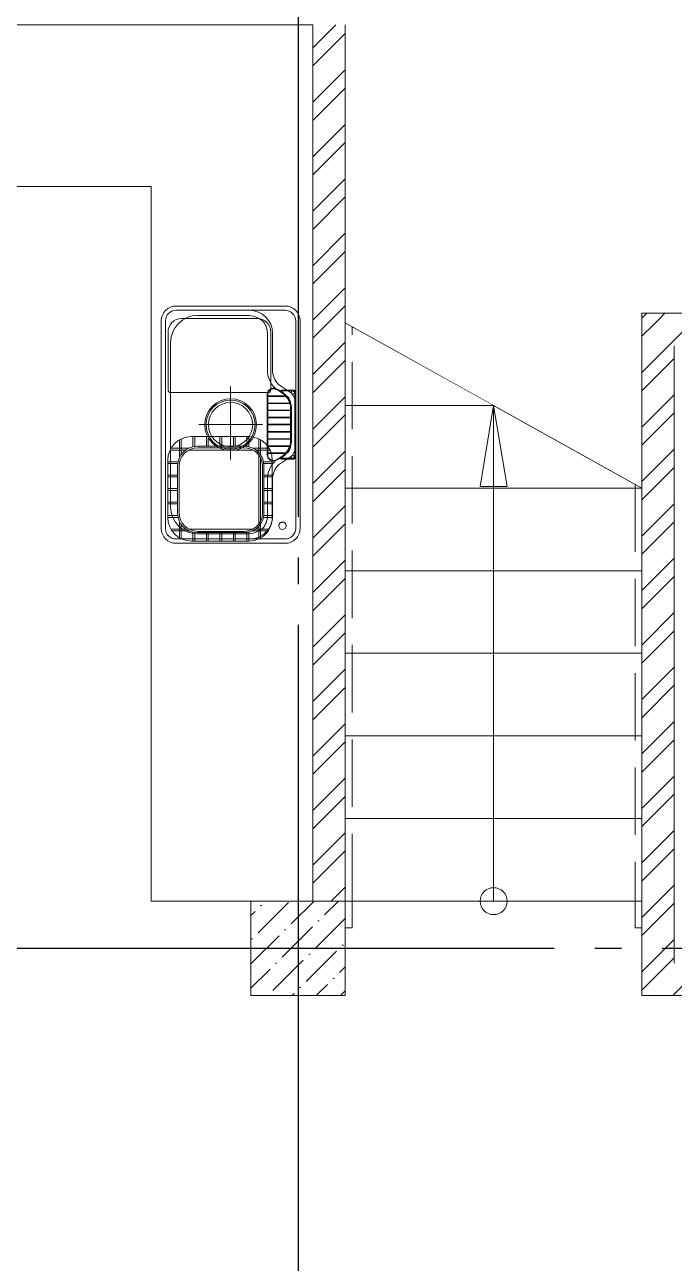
# Model space of a CAD drawing. Header units: inches. Extents: x -19662 to 10260, y -11808 to 5048.
# Drawn here: x -10265 to -7856, y -3432 to 1161 of the extents above; entities that cross this region are included whole.
import ezdxf

# ---------------------------------------------------------------- set-up
doc = ezdxf.new("R2010")
doc.units = ezdxf.units.IN
doc.header["$MEASUREMENT"] = 0
doc.set_wipeout_variables(frame=1)
for name, pattern in [('CONTI', [0]), ('GOST2.303 4', [7, 5, -2, 0]), ('GOST2.303 5', [24, 20, -1.5, 1, -1.5]), ('Wipeout_Contour', [1000, 0, -1000]), ('короткая штриховая', [282.22222222216, 141.11111111108, -141.11111111108])]:
    doc.linetypes.add(name, pattern=pattern)
doc.layers.add('axis_dim', color=40, linetype='CONTI')
doc.layers.add('stairs', color=7, linetype='Continuous')
for name, color, linetype, lineweight in [('furniture', 36, 'Continuous', 0), ('stair1', 7, 'Continuous', 15), ('Wall2', 40, 'Continuous', 5)]:
    doc.layers.add(name, color=color, linetype=linetype, lineweight=lineweight)

# ---------------------------------------------------------------- blocks, each defined once
blk = doc.blocks.new('5566ry')
at = {"linetype": 'ByBlock', "lineweight": 9, "ltscale": 100}
h = blk.add_hatch(dxfattribs=at)
h.set_pattern_fill('ANSI36', color=0, scale=20, angle=0.1731020596280691, style=0)
h.set_pattern_definition([(45.17310205962806, (-320375.4296827945, 1443038.455312585), (33.30275391175018, 123.5796998171359), [158.7499999999999, -31.74999999999999, 0, -31.74999999999999])])
h.paths.add_polyline_path([(-320376.6381613092, 1443388.453487055), (-320026.6381613091, 1443388.453487055), (-320026.6381613091, 1443038.453487055), (-320376.6381613092, 1443038.453487055)])
at = {"color": 0, "linetype": 'ByBlock', "ltscale": 100}
blk.add_lwpolyline([(-320376.6381613092, 1443038.453487055), (-320026.6381613091, 1443038.453487055), (-320026.6381613091, 1443388.453487055), (-320376.6381613092, 1443388.453487055)], close=True, dxfattribs=at)

msp = doc.modelspace()

# ---------------------------------------------------------------- linework, layer by layer
at = {"layer": 'axis_dim', "linetype": 'GOST2.303 5', "lineweight": 25, "ltscale": 100}
for points in [[(-9250.585864923405, 1336.000607961127), (-9250.585864923405, -2263.999392038873)], [(-9250.585864923405, -2263.999392038873), (-13750.58586492341, -2263.999392038873)], [(-3500.582942242714, -2263.999392038873), (-9250.585864923405, -2263.999392038873)], [(-9250.585864923405, -2263.999392038873), (-9250.585864923405, -7663.999392038873)]]:
    msp.add_lwpolyline(points, dxfattribs=at)
at = {"layer": 'furniture'}
for p, q in [((-9298.554751725844, 118.0529712492217), (-9703.554751725846, 118.0529708813493)), ((-9430.554751711876, 102.0529711290811), (-9703.554751711876, 102.0529708813493)), ((-9298.554751711876, 102.0529712492217), (-9703.554751711876, 102.0529708813493)), ((-9758.554751676485, 63.05297083152355), (-9758.554751597325, -24.33026208145647)), ((-9742.554751676485, 63.05297084595905), (-9742.554751597325, -24.33026206702097)), ((-9742.554751676485, 63.05297084595905), (-9742.554751597325, -24.33026206702097)), ((-9683.120450873837, 71.39679136849837), (-9402.202163300457, 71.39679162368076)), ((-9439.55475169418, 83.05297112116487), (-9623.55475169418, 83.05297095399247)), ((-9259.554751613156, -6.482092719749644), (-9259.554751676485, 63.05297128461198)), ((-9243.554751613156, -6.482092705314144), (-9243.554751676484, 63.05297129904748)), ((-9733.120450633556, -193.0750003394122), (-9733.120450828203, 21.39679132286357)), ((-9364.554751510708, -118.9936319889883), (-9364.554751634576, 17.05297118915142)), ((-9352.20216325482, 21.3967916688499), (-9352.202163060176, -193.0749999934258)), ((-9345.554751510708, -118.9936319717589), (-9345.554751634576, 17.05297120638089)), ((-9758.554751597325, -24.33026208145647), (-9758.554751056225, -619.563796255962)), ((-9742.554751597325, -24.33026206702097), (-9742.554751056225, -619.5637962415267)), ((-9742.554751597325, -24.33026206702097), (-9742.554751056225, -619.5637962415267)), ((-9723.554751603842, -16.94702913681148), (-9723.554751597325, -24.33026204932584)), ((-9723.554751597325, -24.33026204932584), (-9723.554751056225, -619.5637962242971)), ((-9259.554751056225, -619.5637958028736), (-9259.554751613156, -6.482092719749644)), ((-9243.554751056225, -619.5637957884381), (-9243.554751613156, -6.482092705314144)), ((-9501.054751326308, -321.9470289347145), (-9501.054751454829, -181.0055756473365)), ((-9275.51161422392, -205.7760533636819), (-9323.505268331595, -172.5225188217508)), ((-9362.20216305086, -203.0750000022734), (-9723.120450624245, -203.075000330099)), ((-9365.109691045225, -211.965253395253), (-9365.109690845924, -431.1642845545346)), ((-9365.109691045225, -211.965253395253), (-9365.109690845924, -431.1642845545346)), ((-9363.089691045672, -211.9241883058484), (-9363.089690845438, -431.2053496397481)), ((-9363.089691045672, -211.9241883058484), (-9363.089690845438, -431.2053496397481)), ((-9294.620092942356, -215.5147689108188), (-9363.089691041949, -215.5147689727518)), ((-9293.004366168729, -217.5347689094405), (-9363.089691040086, -217.5347689727704)), ((-9340.391092049867, -186.7297689525793), (-9344.431092048975, -186.7297689558389)), ((-9340.391092049867, -186.7297689525793), (-9344.431092048975, -186.7297689558389)), ((-9340.567698957375, -188.7497689525979), (-9344.318320667348, -188.7497689558576)), ((-9340.567698957375, -188.7497689525979), (-9344.318320667348, -188.7497689558576)), ((-9287.921864793616, -220.2923925279091), (-9335.681701251284, -187.2008640558841)), ((-9267.139691061318, -193.7997688858221), (-9313.599691061281, -193.7997689277316)), ((-9313.599691061281, -193.7997689277316), (-9313.599691058487, -196.8297689279924)), ((-9267.139691061318, -193.7997688858221), (-9313.599691061281, -193.7997689277316)), ((-9313.599691061281, -193.7997689277316), (-9313.599691058487, -196.8297689279924)), ((-9313.599691058487, -196.8297689279924), (-9267.139691058524, -196.8297688856172)), ((-9313.599691058487, -196.8297689279924), (-9267.139691058524, -196.8297688856172)), ((-9263.099691054762, -200.8697688819292), (-9263.0996908359, -442.2597688820595)), ((-9263.099691054762, -200.8697688819292), (-9263.0996908359, -442.2597688820595)), ((-9260.06969083564, -442.2597688792656), (-9260.069691055432, -200.8697688791352)), ((-9260.06969083564, -442.2597688792656), (-9260.069691055432, -200.8697688791352)), ((-9280.39031752476, -241.7747688975568), (-9363.089691017733, -241.7747689729939)), ((-9279.791719459907, -243.7947688971097), (-9363.08969101587, -243.7947689730125)), ((-9277.239690993893, -268.034768895005), (-9363.089690993518, -268.0347689727705)), ((-9277.239690992028, -270.0547688950236), (-9363.089690991657, -270.054768972789)), ((-9278.554751255528, -399.8221370519522), (-9278.554751397087, -244.5140636016066)), ((-9277.23969088772, -385.6062248593579), (-9277.239691003204, -257.5233129302422)), ((-9277.23969088772, -385.6062248593579), (-9277.239691003204, -257.5233129302422)), ((-9275.219690887236, -385.6997688931796), (-9275.219691003653, -257.429768893161)), ((-9275.219690887236, -385.6997688931796), (-9275.219691003653, -257.429768893161)), ((-9259.554751255528, -399.8221370347227), (-9259.554751397087, -244.5140635839115)), ((-9277.239690970608, -294.2947688952471), (-9363.089690970235, -294.2947689730125)), ((-9277.239690968747, -296.3147688948001), (-9363.089690968372, -296.3147689730312)), ((-9277.239690946391, -320.5547688950236), (-9363.08969094602, -320.554768972789)), ((-9433.539512954632, -365.9484235045883), (-9646.719512954334, -365.9484236983034)), ((-9640.594512919875, -403.8632561268667), (-9640.594512954332, -365.9484236927154)), ((-9633.929512920768, -402.7674969637217), (-9633.929512954295, -365.9484236866618)), ((-9619.294302599483, -321.9470290422822), (-9382.815200054067, -321.9470288276124)), ((-9590.594512921736, -402.2834236470433), (-9590.594512954332, -365.9484236470806)), ((-9583.9295129217, -402.2834236409897), (-9583.929512954295, -365.948423641027)), ((-9540.594512921736, -402.2834236018742), (-9540.594512954332, -365.9484236019115)), ((-9533.9295129217, -402.2834235958206), (-9533.929512954295, -365.9484235958578)), ((-9501.054751326308, -321.9470289347145), (-9501.05475120896, -451.0055756473365)), ((-9490.594512921736, -402.2834235562394), (-9490.594512954332, -365.9484235562767)), ((-9483.9295129217, -402.2834235501858), (-9483.929512954295, -365.9484235502231)), ((-9440.594512920805, -402.8481381123336), (-9440.594512954332, -365.9484235111075)), ((-9433.929512919836, -404.0081947611096), (-9433.929512954295, -365.9484235050539)), ((-9277.239690944532, -322.5747688950422), (-9363.08969094416, -322.5747689728077)), ((-9277.239690921248, -347.8247688950422), (-9363.089690921808, -347.8247689728076)), ((-9277.239690920316, -349.8447688950609), (-9363.089690919944, -349.8447689728263)), ((-9656.562238049672, -409.2834237071136), (-9722.089058986845, -409.2834237667183)), ((-9690.594512884483, -443.3156986033927), (-9690.594512944088, -377.7888776666868)), ((-9683.929512894692, -432.0811989682177), (-9683.929512946846, -374.2851075848947)), ((-9449.594512921736, -402.2834235189865), (-9625.594512921736, -402.2834236791739)), ((-9451.950512916761, -407.6154235212515), (-9622.494512916519, -407.6154236763167)), ((-9358.169966843889, -409.2834234360988), (-9418.626787780764, -409.2834234910468)), ((-9396.32951289972, -425.83923109457), (-9396.329512947215, -374.2851073241244)), ((-9390.594512893796, -433.0160029015886), (-9390.594512944088, -377.2551226478453)), ((-9277.239690897964, -374.0847688952844), (-9363.089690897592, -374.0847689730498)), ((-9277.2396908961, -376.1047688948373), (-9363.08969089573, -376.1047689730684)), ((-9279.791719318346, -400.3447688973891), (-9363.089690874307, -400.3447689728262)), ((-9280.390317378544, -402.3647688978734), (-9363.089690872448, -402.3647689728448)), ((-9733.929512682347, -666.3384237775963), (-9733.929512875135, -453.1584237774285)), ((-9667.796737672741, -415.9484237173955), (-9725.592829056064, -415.9484237695495)), ((-9418.885204820872, -415.948423491084), (-9655.55982099844, -415.9484237062196)), ((-9354.666196762564, -415.9484234328764), (-9407.39228814559, -415.9484234808394)), ((-9396.32951266037, -690.0448567143093), (-9396.329512891336, -435.2659902276854)), ((-9390.594512668416, -681.1390944260555), (-9390.594512883552, -444.1717525047632)), ((-9293.00436597874, -426.6047689092728), (-9363.089690850094, -426.6047689730684)), ((-9294.620092749572, -428.6247689106884), (-9363.089690848232, -428.624768973087)), ((-9346.329512681788, -666.3384234255562), (-9346.329512875503, -453.1584234253887)), ((-9344.431091804969, -456.3997689557644), (-9340.39109180493, -456.3997689525048)), ((-9344.431091804969, -456.3997689557644), (-9340.39109180493, -456.3997689525048)), ((-9344.318320426139, -454.3797689557457), (-9340.567698715233, -454.3797689524861)), ((-9344.318320426139, -454.3797689557457), (-9340.567698715233, -454.3797689524861)), ((-9335.403702991993, -456.6084571627351), (-9288.009172336175, -424.1394609471234)), ((-9323.294866560936, -471.3439983932683), (-9275.6638782555, -438.7130100142593)), ((-9267.139690832215, -446.2997688858221), (-9313.599690832176, -446.2997689277316)), ((-9313.599690832176, -446.2997689277316), (-9313.599690829382, -449.3297689279923)), ((-9267.139690832215, -446.2997688858221), (-9313.599690832176, -446.2997689277316)), ((-9313.599690832176, -446.2997689277316), (-9313.599690829382, -449.3297689279923)), ((-9313.599690829382, -449.3297689279923), (-9267.139690829421, -449.3297688856172)), ((-9313.599690829382, -449.3297689279923), (-9267.139690829421, -449.3297688856172)), ((-9696.01468043586, -459.2834237429696), (-9733.929512870476, -459.2834237774285)), ((-9697.110439586431, -465.9484237439381), (-9733.92951286396, -465.9484237774657)), ((-9697.594512696356, -650.2834237443666), (-9697.594512855612, -474.2834237443665)), ((-9692.262512698748, -647.9274237395647), (-9692.262512853345, -477.383423739803)), ((-9382.182512698675, -647.9274234578396), (-9382.182512853271, -477.383423458078)), ((-9346.329512869916, -459.2834234253887), (-9379.174345304236, -459.2834234551909)), ((-9346.329512863398, -465.9484234254258), (-9378.078586140626, -465.9484234542969)), ((-9377.594512696356, -650.2834234537938), (-9377.594512855614, -474.2834234537939)), ((-9697.594512823947, -509.2834237443666), (-9733.92951282484, -509.2834237774285)), ((-9697.59451281836, -515.9484237444038), (-9733.929512818322, -515.9484237774657)), ((-9346.329512824283, -509.2834234253887), (-9377.594512823947, -509.2834234537939)), ((-9346.329512818695, -515.9484234254257), (-9377.59451281836, -515.9484234538312)), ((-9364.554751018972, -660.9470288108485), (-9364.554751141908, -525.084113800657)), ((-9345.554751018972, -660.9470287936192), (-9345.554751141908, -525.0841137834275)), ((-9697.594512779244, -559.2834237443666), (-9733.929512779208, -559.2834237774285)), ((-9697.594512772725, -565.9484237444037), (-9733.929512772687, -565.9484237774658)), ((-9346.32951277958, -559.2834234253886), (-9377.594512779244, -559.2834234537938)), ((-9346.32951277306, -565.9484234254257), (-9377.594512772725, -565.9484234538312)), ((-9758.554751056225, -619.563796255962), (-9758.554750977062, -706.9470291684764)), ((-9742.554751056225, -619.5637962415267), (-9742.554750977064, -706.9470291540408)), ((-9742.554751056225, -619.5637962415267), (-9742.554750977064, -706.9470291540408)), ((-9697.594512733609, -609.2834237443666), (-9733.929512733572, -609.2834237774285)), ((-9697.594512728023, -615.9484237444037), (-9733.929512727984, -615.9484237774658)), ((-9723.554751056225, -619.5637962242971), (-9723.554751049705, -626.9470291368114)), ((-9346.329512733944, -609.2834234253886), (-9377.594512733609, -609.2834234537938)), ((-9346.329512727425, -615.9484234254257), (-9377.594512728023, -615.9484234538312)), ((-9259.554750977064, -706.947028715388), (-9259.554751056225, -619.5637958028736)), ((-9243.554750977064, -706.9470287009525), (-9243.554751056225, -619.5637957884381)), ((-9697.02979808671, -659.2834237439009), (-9733.929512688868, -659.2834237774285)), ((-9695.79667216258, -666.272695280836), (-9732.794189481043, -666.2726953143638)), ((-9690.594512613468, -741.7079698091756), (-9690.594512668418, -681.251148872302)), ((-9345.194189481415, -666.2726949623237), (-9379.392353201263, -666.2726949930573)), ((-9346.32951268831, -659.2834234253886), (-9378.159227289238, -659.2834234542595)), ((-9666.861933207116, -709.2834237164268), (-9722.622813460395, -709.283423767184)), ((-9655.1259835623, -715.948423705754), (-9718.444208523237, -715.9484237630303)), ((-9683.929512610639, -745.2117398788603), (-9683.929512658136, -692.4856484953696)), ((-9418.73884168172, -709.2834234910467), (-9655.706183603012, -709.2834237061822)), ((-9640.594512602293, -753.5484236928086), (-9640.594512632097, -720.7035912584895)), ((-9633.929512603188, -753.5484236867549), (-9633.929512631128, -721.7993504090617)), ((-9449.594512631165, -722.2834235189865), (-9625.594512631165, -722.283423679174)), ((-9623.554750958436, -726.9470290460075), (-9439.554750958436, -726.9470288788351)), ((-9451.9505126355, -717.6954235213259), (-9622.494512635263, -717.6954236759256)), ((-9590.594512602293, -753.5484236471738), (-9590.594512631165, -722.2834236470433)), ((-9583.929512603188, -753.5484236411203), (-9583.929512631128, -722.2834236409897)), ((-9540.594512602293, -753.5484236020047), (-9540.594512631165, -722.2834236018742)), ((-9533.929512603188, -753.5484235959509), (-9533.929512631128, -722.2834235958206)), ((-9490.594512602293, -753.5484235563698), (-9490.594512631165, -722.2834235562393)), ((-9483.929512603188, -753.5484235503163), (-9483.929512631126, -722.2834235501857)), ((-9440.594512602293, -753.5484235112006), (-9440.594512631165, -721.7187089098069)), ((-9433.929512603188, -753.5484235051471), (-9433.929512632058, -720.5586522489237)), ((-9361.814816750564, -715.9484234393957), (-9420.063041712136, -715.9484234924811)), ((-9357.636211825511, -709.283423435633), (-9408.327092078493, -709.2834234817335)), ((-9396.329512610078, -745.2117396176244), (-9396.329512651988, -698.7276158474768)), ((-9390.594512612535, -742.2417242831932), (-9390.594512659103, -691.550844029748)), ((-9703.554750941672, -745.9470291186507), (-9430.554750941672, -745.9470288709188)), ((-9703.554750941672, -745.9470291186507), (-9298.554750941672, -745.9470287507781)), ((-9703.554750926773, -761.9470291186507), (-9298.55475092677, -761.9470287507781)), ((-9433.539512602592, -753.5484235046814), (-9646.719512602293, -753.5484236983965))]:
    msp.add_line(p, q, dxfattribs=at)
msp.add_lwpolyline([(-13475.59118034269, 1160.833420606396), (-13475.5913082503, 561.1751170391882), (-12975.5913082503, 561.1751170391882), (-12975.5913082503, 561.1751170391882), (-9795.585982067403, 561.0013407618181), (-9795.584724378665, -2089.040977002259), (-9195.584724378665, -2089.040966071093), (-9195.585992998742, 1161.000567030664)], close=True, dxfattribs=at)
for centre, radius in [((-9501.054751326308, -321.9470289347145), 96), ((-9270.645589489468, -203.1146702917675), 6), ((-9501.054751326308, -321.9470289347145), 91), ((-9501.054751326308, -321.9470289347145), 82), ((-9270.6455892734, -441.22153034689), 6), ((-9308.554750986375, -696.9470287600914), 14)]:
    msp.add_circle(centre, radius, dxfattribs=at)
for centre, radius, start, end in [((-9703.554751676484, 63.05297088134932), 55, 90.00000005336085, 180.0000000533608), ((-9703.554751676484, 63.05297088134932), 39, 90.00000005336085, 180.0000000533608), ((-9703.554751676484, 63.05297088134932), 39, 90.00000005336085, 180.0000000533608), ((-9430.554751633645, 17.05297112908111), 84.99999999953434, 5.33608529e-08, 90.00000005336085), ((-9298.554751676484, 63.05297124922173), 55, 5.33608529e-08, 90.00000005336085), ((-9298.554751676484, 63.05297124922173), 39.00000000046565, 5.33608529e-08, 90.00000005336085), ((-9683.120450828204, 21.39679136849837), 50, 90.00000005336085, 180.0000000533608), ((-9623.554751603842, -16.94702904600753), 100, 90.00000005336085, 180.0000000533608), ((-9439.554751613156, -6.947028878835126), 89.99999999989737, 51.97606969798736, 90.00000005336085), ((-9402.20216325482, 21.39679162368075), 50, 5.33608529e-08, 90.00000005336085), ((-9430.554751634576, 17.05297112908111), 66, 5.33608529e-08, 45.28155674915303), ((-9269.55475151071, -118.9936319023753), 94.9999999999496, 180.0000000533608, 225.8872044075416), ((-9269.55475151164, -118.9936319023753), 75.99999999967145, 180.0000000533608, 224.7752360965963), ((-9723.120450633556, -193.075000330099), 10, 180.0000000533608, 270.0000000533608), ((-9332.343154336304, -210.6533403659622), 32.79278950799457, 154.5866431912376, 182.2927950349014), ((-9332.343154336304, -210.6533403659622), 32.79278950799457, 154.5866431912376, 182.2927950349014), ((-9332.343154336304, -210.6533403654966), 30.77278950795544, 154.9901890110121, 182.3668616991878), ((-9332.343154336304, -210.6533403654966), 30.77278950795544, 154.9901890110121, 182.3668616991878), ((-9362.202163060172, -193.0750000022734), 10, 270.0000000533608, 5.33608529e-08), ((-9341.632009151372, -212.2376627537804), 25.66101149732033, 96.26223887901422, 142.3992526663814), ((-9341.632009151372, -212.2376627537804), 25.66101149732033, 96.26223887901422, 142.3992526663814), ((-9341.632009151372, -212.2376627537804), 23.6410114972914, 96.52457130961133, 141.8787821287979), ((-9341.632009151372, -212.2376627537804), 23.6410114972914, 96.52457130961133, 141.8787821287979), ((-9359.267170131185, -269.5122018486644), 82.89897942364921, 8.315301766594121, 76.9636381611427), ((-9359.267170131185, -269.5122018486644), 82.89897942364921, 8.315301766594121, 76.9636381611427), ((-9359.229011580326, -269.4821645168039), 84.86946555691416, 8.164229476905621, 77.17561781887214), ((-9359.229011580326, -269.4821645168039), 84.86946555691416, 8.164229476905621, 77.17561781887214), ((-9314.554751397087, -244.5140636337372), 36, 5.33608529e-08, 42.28541371121163), ((-9314.554751397087, -244.5140636346685), 55.00000000046566, 5.33608529e-08, 44.77523609659639), ((-9267.1396910548, -200.8697688856545), 7.069999999832361, 5.33608529e-08, 90.00000005336085), ((-9267.1396910548, -200.8697688856545), 7.069999999832361, 5.33608529e-08, 90.00000005336085), ((-9267.1396910548, -200.8697688856545), 4.040000000037252, 5.33608529e-08, 90.00000005336085), ((-9267.1396910548, -200.8697688856545), 4.040000000037252, 5.33608529e-08, 90.00000005336085), ((-9646.71951287517, -453.1584236978003), 87.21000000000002, 90.00000005336085, 180.0000000533608), ((-9433.539512875468, -453.1584235040853), 87.21000000000002, 5.33608529e-08, 90.00000005336085), ((-9625.594512856544, -474.2834236787083), 72, 90.00000005336085, 180.0000000533608), ((-9622.494512853193, -477.3834236760075), 69.76800000000001, 90.00000005336085, 180.0000000533608), ((-9451.950512853427, -477.383423521408), 69.76800000000001, 5.33608529e-08, 90.00000005336085), ((-9449.594512856544, -474.2834235189865), 72, 5.33608529e-08, 90.00000005336085), ((-9359.26717003619, -373.617336090413), 82.89897942351801, 283.0363619482824, 351.6846983471922), ((-9359.26717003619, -373.617336090413), 82.89897942351801, 283.0363619482824, 351.6846983471922), ((-9359.22901148533, -373.6473734213421), 84.86946555714508, 282.8243822905544, 351.8357705820503), ((-9359.22901148533, -373.6473734213421), 84.86946555714508, 282.8243822905544, 351.8357705820503), ((-9314.554751255528, -399.8221370845485), 35.99999999963471, 317.5084692806866, 5.33608529e-08), ((-9314.554751255528, -399.8221370840828), 54.99999999993983, 315.0000000383213, 5.33608529e-08), ((-9332.343154134207, -432.4761975242207), 32.79278950772515, 177.7072050785663, 205.4133569333282), ((-9332.343154134207, -432.4761975242207), 32.79278950772515, 177.7072050785663, 205.4133569333282), ((-9269.554751141908, -525.0841137149754), 95, 133.8797293648128, 180.0000000533608), ((-9332.343154134207, -432.4761975246864), 30.77278950821058, 177.6331384009505, 205.0098111139547), ((-9332.343154134207, -432.4761975246864), 30.77278950821058, 177.6331384009505, 205.0098111139547), ((-9341.632008952998, -430.8918751531662), 25.66101149727276, 217.6007474620288, 263.737761228344), ((-9341.632008952998, -430.8918751531662), 25.66101149727276, 217.6007474620288, 263.737761228344), ((-9341.632008952998, -430.8918751527007), 23.64101149743062, 218.1212179572733, 263.4754287709538), ((-9341.632008952998, -430.8918751527007), 23.64101149743062, 218.1212179572733, 263.4754287709538), ((-9267.139690835938, -442.2597688857848), 4.040000000037252, 270.0000000533608, 5.33608529e-08), ((-9267.139690835938, -442.2597688857848), 7.070000000065192, 270.0000000533608, 5.33608529e-08), ((-9267.139690835938, -442.2597688857848), 4.040000000037252, 270.0000000533608, 5.33608529e-08), ((-9267.139690835938, -442.2597688857848), 7.070000000065192, 270.0000000533608, 5.33608529e-08), ((-9269.554751141908, -525.0841137145096), 76, 135.0000000383213, 180.0000000533608), ((-9623.554751049705, -626.9470290460075), 100, 180.0000000533608, 270.0000000533608), ((-9646.719512682388, -666.338423697968), 87.21000000000002, 180.0000000533608, 270.0000000533608), ((-9625.594512696356, -650.2834236787082), 72, 180.0000000533608, 270.0000000533608), ((-9622.494512698593, -647.927423675769), 69.76800000000001, 180.0000000533608, 270.0000000533608), ((-9451.950512698828, -647.9274235211695), 69.76800000000001, 270.0000000533608, 5.33608529e-08), ((-9449.594512696356, -650.2834235189865), 72, 270.0000000533608, 5.33608529e-08), ((-9433.539512681751, -666.3384235047187), 87.21000000000002, 270.0000000533608, 5.33608529e-08), ((-9430.554751018972, -660.9470288709188), 85, 270.0000000533608, 5.33608529e-08), ((-9430.554751018972, -660.9470288709188), 66.00000000005355, 314.718443361096, 5.33608529e-08), ((-9703.554750977062, -706.9470291186507), 55, 180.0000000533608, 270.0000000533608), ((-9703.554750977062, -706.9470291186507), 39, 180.0000000533608, 270.0000000533608), ((-9703.55475097613, -706.9470291186507), 39.00000000046565, 180.0000000533608, 270.0000000533608), ((-9439.554751040392, -636.9470288793008), 89.9999999998836, 270.0000000533608, 308.0239304035846), ((-9298.554750977062, -706.9470287507781), 55, 270.0000000533608, 5.33608529e-08), ((-9298.554750976129, -706.9470287507781), 39, 270.0000000533608, 5.33608529e-08)]:
    msp.add_arc(centre, radius, start, end, dxfattribs=at)
at = {"layer": 'stair1', "linetype": 'короткая штриховая', "lineweight": 15}
for p, q in [((-9075.58581792235, -2188.169297416453), (-9050.585830000207, -2188.169297416453)), ((-8000.585816368964, -2188.169297416453), (-7975.585828446821, -2188.169297416453))]:
    msp.add_line(p, q, dxfattribs=at)
at = {"layer": 'Wall2', "ltscale": 100}
for points in [[(-9195.586119888108, 1075.822635448313), (-9110.408021707648, 1161.000733628761)], [(-9195.586119888096, -2088.999392038931), (-9195.586119888096, 1161.000731176588)], [(-9195.586119888108, 1008.470685448302), (-9075.586119888112, 1128.470685448302)], [(-9195.586119888096, 873.7668727242353), (-9075.586119888096, 993.7668727242352)], [(-9195.586119888108, 806.4149227242534), (-9075.586119888112, 926.4149227242532)], [(-7855.587821841479, -2318.99939203893), (-7855.587821841479, -29.02010704782778)], [(-7855.565518312675, -29.02010693638921), (-7855.587821841479, -29.02010704782778)], [(-7975.587821841481, -2351.461609158366), (-7855.587821841479, -2231.461609158366)], [(-7975.587821841481, -2418.813559158377), (-7855.587821841496, -2298.813559158377)], [(-7861.069841997954, -2438.999392038902), (-7741.079009134069, -2319.008559175002)], [(-7855.587821841479, -2318.99939203893), (-7855.565457686734, -2318.99939203893)], [(-4925.591241738332, -2438.999392038902), (-7975.587821841466, -2438.999392038902)]]:
    msp.add_lwpolyline(points, dxfattribs=at)

# ---------------------------------------------------------------- wipeouts: each hides what was drawn before it
at = {"color": 254, "linetype": 'Wipeout_Contour', "lineweight": 0, "ltscale": 72027.14409603992}
msp.add_wipeout([(-9075.58581792235, -2088.999392038874), (-7975.585819690945, -2088.999392038874), (-7975.585819690945, -1782.6055758026437), (-9075.58581792235, -1782.6055758026437)], dxfattribs=at).dxf.layer = 'stairs'

# ---------------------------------------------------------------- next in the draw order: linework, layer by layer
at = {"layer": 'stair1', "linetype": 'Continuous', "lineweight": 15}
for p, q in [((-7975.585819690962, -1782.60557580264), (-9075.58581792235, -1782.60557580264)), ((-9075.58581792235, -2088.999392038873), (-7975.585819690962, -2088.999392038873))]:
    msp.add_line(p, q, dxfattribs=at)
at = {"layer": 'stair1', "linetype": 'короткая штриховая', "lineweight": 15}
for p, q in [((-9050.585830000207, -2188.169297416453), (-9050.585830000207, -2088.999384248621)), ((-8000.585816368964, -2088.999384248621), (-8000.585816368964, -2188.169297416453))]:
    msp.add_line(p, q, dxfattribs=at)
at = {"layer": 'stair1', "ltscale": 100}
msp.add_circle((-8525.58581792235, -2088.999392038873), 50, dxfattribs=at)
at = {"layer": 'Wall2', "ltscale": 100}
for points in [[(-9195.586119888096, -1955.013805412534), (-9075.586119888096, -1835.013805412534)], [(-7975.587821841481, -1947.350083710239), (-7855.587821841479, -1827.350083710239)], [(-9195.586119888096, -2022.365755412516), (-9075.586119888112, -1902.365755412545)], [(-7975.587821841481, -2014.70203371025), (-7855.587821841496, -1894.70203371025)], [(-9127.515943790428, -2088.999392038931), (-9075.586119888112, -2037.069568136612)], [(-7975.587821841466, -2149.405846434317), (-7855.587821841466, -2029.405846434317)], [(-9075.586119888096, -2088.999392038931), (-9195.586119888096, -2088.999392038931)], [(-7975.587821841496, -2216.757796434299), (-7855.587821841496, -2096.757796434299)]]:
    msp.add_lwpolyline(points, dxfattribs=at)

# ---------------------------------------------------------------- next in the draw order: block references
at = {"layer": 'Wall2', "ltscale": 100, "xscale": -1, "rotation": 90.00000000000296}
msp.add_blockref('5566ry', (1433962.867622148, -322465.6375532737), dxfattribs=at)

# ---------------------------------------------------------------- next in the draw order: wipeouts: each hides what was drawn before it
at = {"color": 254, "linetype": 'Wipeout_Contour', "lineweight": 0, "ltscale": 72809.43932068942}
msp.add_wipeout([(-9075.58581792235, -1782.6056077620228), (-7975.585819690945, -1782.6056077620228), (-7975.585819690945, -1476.2117915257927), (-9075.58581792235, -1476.2117915257927)], dxfattribs=at).dxf.layer = 'stairs'

# ---------------------------------------------------------------- next in the draw order: linework, layer by layer
at = {"layer": 'stair1', "linetype": 'Continuous', "lineweight": 15}
for p, q in [((-7975.585819690962, -1476.21179152579), (-9075.58581792235, -1476.21179152579)), ((-9075.58581792235, -1782.605607762022), (-7975.585819690962, -1782.605607762022)), ((-8525.58581792235, -2088.999392038873), (-8525.58581792235, -1782.605594065177))]:
    msp.add_line(p, q, dxfattribs=at)
at = {"layer": 'Wall2', "ltscale": 100}
for points in [[(-9195.586119888108, -1752.958042688485), (-9075.586119888112, -1632.958042688485)], [(-7975.587821841496, -1745.29432098622), (-7855.587821841496, -1625.294320986219)], [(-7975.587821841496, -1812.646270986202), (-7855.587821841496, -1692.646270986201)], [(-9195.586119888108, -1820.309992688496), (-9075.586119888112, -1700.309992688496)]]:
    msp.add_lwpolyline(points, dxfattribs=at)

# ---------------------------------------------------------------- next in the draw order: wipeouts: each hides what was drawn before it
at = {"color": 254, "linetype": 'Wipeout_Contour', "lineweight": 0, "ltscale": 73603.82143342987}
msp.add_wipeout([(-9075.58581792235, -1476.2117915257909), (-7975.585819690945, -1476.2117915257909), (-7975.585819690945, -1169.8180072489536), (-9075.58581792235, -1169.8180072489536)], dxfattribs=at).dxf.layer = 'stairs'

# ---------------------------------------------------------------- next in the draw order: linework, layer by layer
at = {"layer": 'stair1', "linetype": 'Continuous', "lineweight": 15}
for p, q in [((-7975.585819690962, -1169.818007248969), (-9075.58581792235, -1169.818007248969)), ((-9075.58581792235, -1476.21179152579), (-7975.585819690962, -1476.21179152579))]:
    msp.add_line(p, q, dxfattribs=at)
at = {"layer": 'Wall2', "ltscale": 100}
for points in [[(-9195.586119888108, -1348.846517240358), (-9075.586119888112, -1228.846517240358)], [(-7975.587821841496, -1341.182795538093), (-7855.587821841496, -1221.182795538093)], [(-9195.586119888108, -1416.198467240369), (-9075.586119888112, -1296.198467240369)], [(-7975.587821841496, -1408.534745538104), (-7855.587821841496, -1288.534745538104)], [(-7975.587821841481, -1543.238558262142), (-7855.587821841479, -1423.238558262142)], [(-9195.586119888096, -1550.902279964436), (-9075.586119888096, -1430.902279964436)], [(-9195.586119888096, -1618.254229964418), (-9075.586119888112, -1498.254229964418)], [(-7975.587821841496, -1610.590508262153), (-7855.587821841496, -1490.590508262153)]]:
    msp.add_lwpolyline(points, dxfattribs=at)

# ---------------------------------------------------------------- next in the draw order: wipeouts: each hides what was drawn before it
at = {"color": 254, "linetype": 'Wipeout_Contour', "lineweight": 0, "ltscale": 74409.90308205412}
msp.add_wipeout([(-9075.58581792235, -1169.818007248969), (-7975.585819690945, -1169.818007248969), (-7975.585819690945, -863.4241910127407), (-9075.58581792235, -863.4241910127407)], dxfattribs=at).dxf.layer = 'stairs'

# ---------------------------------------------------------------- next in the draw order: linework, layer by layer
at = {"layer": 'stair1', "linetype": 'Continuous', "lineweight": 15}
for p, q in [((-7975.585819690962, -863.4241910127373), (-9075.58581792235, -863.4241910127373)), ((-9075.58581792235, -1169.818007248969), (-7975.585819690962, -1169.818007248969))]:
    msp.add_line(p, q, dxfattribs=at)
at = {"layer": 'stair1', "ltscale": 100}
msp.add_lwpolyline([(-8525.585818007363, -1188.999392038872), (-8525.585817632737, -2088.999392038873)], dxfattribs=at)
at = {"layer": 'Wall2', "ltscale": 100}
for points in [[(-9195.586119888108, -1012.086941792243), (-9075.586119888112, -892.0869417922722)], [(-9195.586119888096, -1146.79075451631), (-9075.586119888096, -1026.790754516309)], [(-7975.587821841481, -1139.127032814044), (-7855.587821841479, -1019.127032814044)], [(-9195.586119888108, -1214.142704516321), (-9075.586119888112, -1094.142704516321)], [(-7975.587821841496, -1206.478982814026), (-7855.587821841496, -1086.478982814026)]]:
    msp.add_lwpolyline(points, dxfattribs=at)

# ---------------------------------------------------------------- next in the draw order: wipeouts: each hides what was drawn before it
at = {"color": 254, "linetype": 'Wipeout_Contour', "lineweight": 0, "ltscale": 75227.30801029626}
msp.add_wipeout([(-9075.58581792235, -863.4241910127364), (-7975.585819690945, -863.4241910127364), (-7975.585819690945, -557.0304067358991), (-9075.58581792235, -557.0304067358991)], dxfattribs=at).dxf.layer = 'stairs'

# ---------------------------------------------------------------- next in the draw order: linework, layer by layer
at = {"layer": 'stair1', "linetype": 'Continuous', "lineweight": 15}
for p, q in [((-7975.585819690962, -557.0304067358874), (-9075.58581792235, -557.0304067358874)), ((-9075.58581792235, -863.4241910127373), (-7975.585819690962, -863.4241910127373))]:
    msp.add_line(p, q, dxfattribs=at)
at = {"layer": 'Wall2', "ltscale": 100}
for points in [[(-9195.586119888096, -742.6792290682123), (-9075.586119888096, -622.6792290682123)], [(-7975.587821841481, -735.0155073659179), (-7855.587821841479, -615.0155073659179)], [(-7975.587821841496, -802.367457365929), (-7855.587821841496, -682.367457365929)], [(-9195.586119888108, -810.0311790681943), (-9075.586119888112, -690.0311790681943)], [(-9195.586119888108, -944.7349917922608), (-9075.586119888112, -824.7349917922611)], [(-7975.587821841496, -937.0712700899956), (-7855.587821841466, -817.0712700899664)], [(-7975.587821841496, -1004.423220089978), (-7855.587821841496, -884.4232200899776)]]:
    msp.add_lwpolyline(points, dxfattribs=at)

# ---------------------------------------------------------------- next in the draw order: wipeouts: each hides what was drawn before it
at = {"color": 254, "linetype": 'Wipeout_Contour', "lineweight": 0, "ltscale": 75651.42183515671}
msp.add_wipeout([(-9075.58581792235, -557.0304067358874), (-7975.585819690945, -557.0304067358874), (-8525.585770867558, -250.63662245905186), (-9075.58581792235, -250.63662245905186)], dxfattribs=at).dxf.layer = 'stairs'

# ---------------------------------------------------------------- next in the draw order: linework, layer by layer
at = {"layer": 'stair1', "linetype": 'Continuous', "lineweight": 15}
for p, q in [((-8525.58577086757, -250.6366224590664), (-9075.58581792235, -250.6366224590664)), ((-9075.58581792235, -557.0304067358874), (-7975.585819690962, -557.0304067358874)), ((-7975.585800756883, -2188.169297416453), (-7975.585800756883, -557.0304135200194))]:
    msp.add_line(p, q, dxfattribs=at)
at = {"layer": 'stair1', "linetype": 'Continuous', "ltscale": 100}
msp.add_line((-8475.307747544306, -551.0867551475156), (-8575.863793441582, -551.0867551475156), dxfattribs=at)
at = {"layer": 'stair1', "linetype": 'GOST2.303 4', "lineweight": 15, "ltscale": 50}
msp.add_line((-8000.585811794044, -543.1034244292158), (-8000.585811794044, -2088.999385622177), dxfattribs=at)
at = {"layer": 'Wall2', "ltscale": 100}
for points in [[(-9195.586119888108, -405.9196536200969), (-9075.586119888112, -285.9196536200969)], [(-9195.586119888108, -540.6234663441344), (-9075.586119888112, -420.6234663441344)], [(-9195.586119888108, -607.9754163441456), (-9075.586119888112, -487.9754163441457)], [(-7975.587821841496, -600.3116946418803), (-7855.587821841496, -480.3116946418804)]]:
    msp.add_lwpolyline(points, dxfattribs=at)

# ---------------------------------------------------------------- next in the draw order: wipeouts: each hides what was drawn before it
at = {"color": 254, "linetype": 'Wipeout_Contour', "lineweight": 0, "ltscale": 58174.7365043155}
msp.add_wipeout([(-7975.585803021173, -250.6366363347214), (-8320.10348922626, -250.6366363347214), (-7975.585803021173, -442.5604376841719)], dxfattribs=at).dxf.layer = 'stairs'

# ---------------------------------------------------------------- next in the draw order: linework, layer by layer
at = {"layer": 'Wall2', "ltscale": 100}
for points in [[(-7975.587821841496, -398.2559319178025), (-7855.587821841496, -278.2559319178025)], [(-7975.587821841496, -532.9597446418692), (-7855.587821841496, -412.9597446418691)]]:
    msp.add_lwpolyline(points, dxfattribs=at)

# ---------------------------------------------------------------- next in the draw order: wipeouts: each hides what was drawn before it
at = {"color": 254, "linetype": 'Wipeout_Contour', "lineweight": 0, "ltscale": 56764.31870197582}
msp.add_wipeout([(-9075.58581792235, -250.63660214398158), (-8525.585796749097, -250.63660214398158), (-9075.58581792235, 55.75718551870261)], dxfattribs=at).dxf.layer = 'stairs'

# ---------------------------------------------------------------- next in the draw order: linework, layer by layer
at = {"layer": 'stair1', "linetype": 'Continuous', "lineweight": 15}
for p, q in [((-9075.58581792235, 55.75721285539576), (-9075.58581792235, -2188.169297416453)), ((-9075.58581792235, 55.7571937771364), (-7975.585817922352, -557.0304021702822)), ((-9075.58581792235, -250.6365904996845), (-8525.585834786363, -250.6365904996845)), ((-8525.58581792235, -1782.605594065177), (-8525.58581792235, -250.6366041965583))]:
    msp.add_line(p, q, dxfattribs=at)
at = {"layer": 'stair1', "linetype": 'GOST2.303 4', "lineweight": 15, "ltscale": 50}
msp.add_line((-9050.585823937967, -2088.999378377942), (-9050.585823937967, 41.83019120514756), dxfattribs=at)
at = {"layer": 'stair1', "linetype": 'Continuous', "ltscale": 100}
for p, q in [((-8575.863793441582, -551.0867551475156), (-8525.585770492944, -250.6366224590664)), ((-8525.585770492944, -250.6366224590664), (-8475.307747544306, -551.0867551475156))]:
    msp.add_line(p, q, dxfattribs=at)
msp.add_lwpolyline([(-8525.585770492944, -250.6366224590664), (-8525.585770492944, -1200.636622459066)], dxfattribs=at)
at = {"layer": 'Wall2', "ltscale": 100}
for points in [[(-9195.586119888108, -136.5119408960371), (-9075.586119888112, -16.51194089603713)], [(-9195.586119888108, -203.8638908960191), (-9075.586119888112, -83.86389089601916)], [(-9195.586119888096, -338.5677036200858), (-9075.586119888096, -218.5677036200858)]]:
    msp.add_lwpolyline(points, dxfattribs=at)

# ---------------------------------------------------------------- next in the draw order: wipeouts: each hides what was drawn before it
at = {"color": 254, "linetype": 'Wipeout_Contour', "lineweight": 0, "ltscale": 77587.57670290563}
msp.add_wipeout([(-8870.103545105674, 55.75720471146832), (-8320.103586083906, -250.63658790589386), (-7975.585803021178, -250.63658790589386), (-7975.585803021178, 55.75720471146832)], dxfattribs=at).dxf.layer = 'stairs'

# ---------------------------------------------------------------- next in the draw order: linework, layer by layer
at = {"layer": 'Wall2', "ltscale": 100}
for points in [[(-7975.587821841496, -128.8482191937427), (-7865.673790962342, -18.93418831461794)], [(-7975.587821841496, -196.2001691937538), (-7855.587821841496, -76.20016919375384)], [(-7975.587821841481, -330.9039819178205), (-7855.587821841479, -210.9039819178205)]]:
    msp.add_lwpolyline(points, dxfattribs=at)

# ---------------------------------------------------------------- next in the draw order: wipeouts: each hides what was drawn before it
at = {"color": 254, "linetype": 'Wipeout_Contour', "lineweight": 0, "ltscale": 116699.45577625}
msp.add_wipeout([(-7934.929857005152, 61.000641488766746), (-9075.58581792235, 701.0810631324258), (-9075.58581792235, 170.22719597938533), (-8870.10354510567, 55.757204711473605), (-7975.585803021175, 55.757204711473605), (-7975.585803021175, 61.000593059947334)], dxfattribs=at).dxf.layer = 'stairs'

# ---------------------------------------------------------------- next in the draw order: linework, layer by layer
at = {"layer": 'Wall2', "ltscale": 100}
for points in [[(-9075.586119888096, 1161.000734631213), (-9075.586119888096, -2088.999392038931)], [(-9195.586119888108, 671.7111100001867), (-9075.586119888112, 791.7111100001867)], [(-9195.586119888108, 604.3591600001755), (-9075.586119888112, 724.3591600001756)], [(-9195.586119888096, 469.655347276138), (-9075.586119888096, 589.6553472761382)], [(-9195.586119888108, 402.3033972761269), (-9075.586119888112, 522.3033972761268)], [(-9195.586119888108, 267.5995845520603), (-9075.586119888112, 387.5995845520603)], [(-9195.586119888108, 200.2476345520782), (-9075.586119888112, 320.2476345520782)], [(-9195.586119888096, 65.54382182804066), (-9075.586119888096, 185.5438218280406)], [(-9195.586119888108, -1.808128171970466), (-9075.586119888112, 118.1918718280295)], [(-7975.587821841481, 90.97929345421387), (-7975.587821841466, -2438.999392038902)], [(-7975.587821841481, 73.20754353030598), (-7966.701924683374, 82.0934406884272)], [(-7966.701924683374, 82.0934406884272), (-7957.815983132511, 90.97938223929042)]]:
    msp.add_lwpolyline(points, dxfattribs=at)

# ---------------------------------------------------------------- next in the draw order: wipeouts: each hides what was drawn before it
at = {"color": 254, "linetype": 'Wipeout_Contour', "lineweight": 0, "ltscale": 102947.1320726752}
msp.add_wipeout([(-7264.055582692391, 1161.0006079611126), (-7922.447425490952, 61.00059305993739), (-7916.2418049166, 61.00059305993739), (-6775.585795570584, 701.0810631324155), (-6775.585795570584, 1161.0006079611126)], dxfattribs=at).dxf.layer = 'stairs'

# ---------------------------------------------------------------- next in the draw order: linework, layer by layer
at = {"layer": 'Wall2', "ltscale": 100}
for points in [[(-7975.587821841481, 90.97929345421387), (-6851.206365959363, 90.98491067137466)], [(-7975.587821841496, 5.855593530294853), (-7933.025865563679, 48.41754980811047)], [(-7933.025865563679, 48.41754980811047), (-7890.463696652027, 90.97971871976287)], [(-7865.673790962342, -18.93418831461794), (-7755.759210967423, 90.98039168032948)]]:
    msp.add_lwpolyline(points, dxfattribs=at)

doc.saveas('drawing.dxf')
